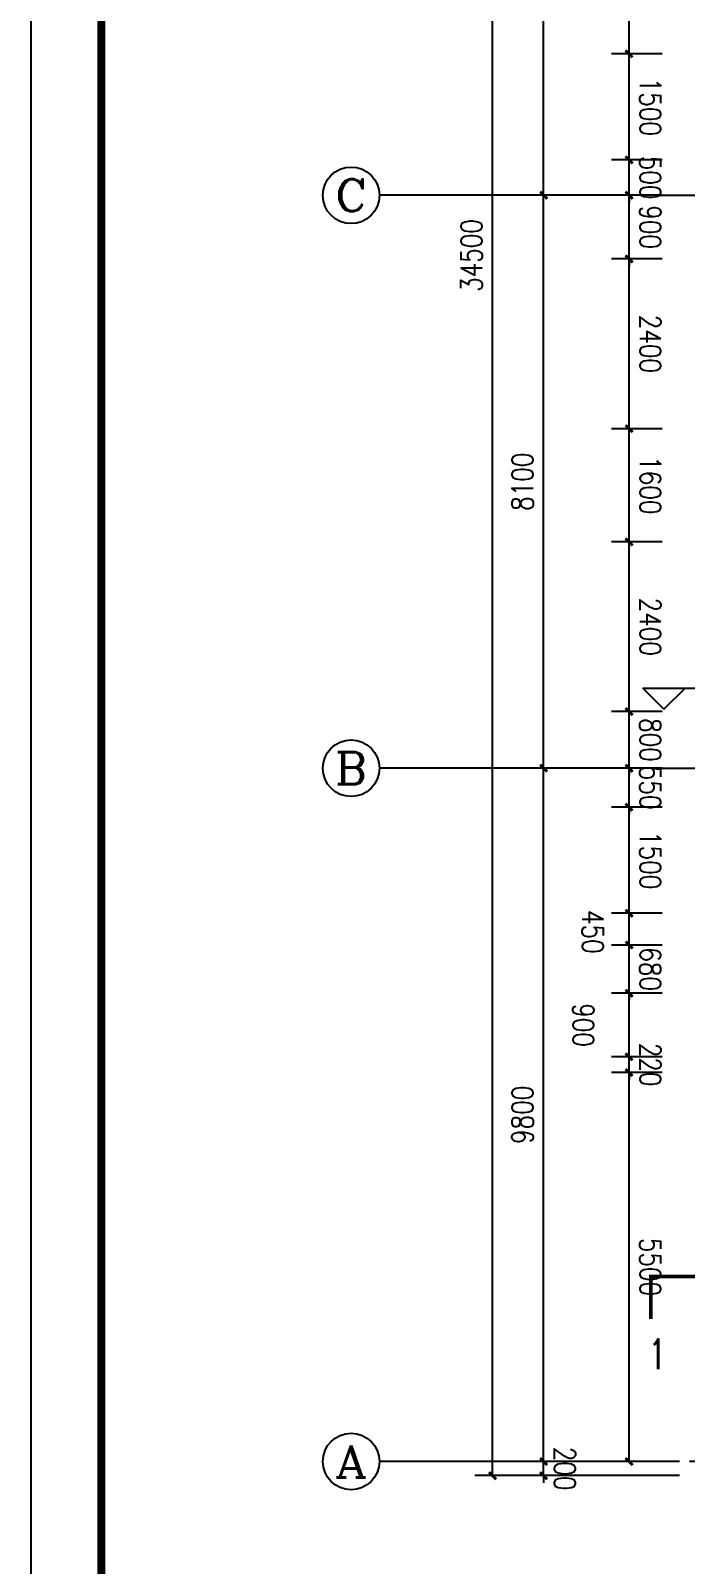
# Model space of a CAD drawing. Header units: millimetres. Extents: x 591771 to 1936534, y -622016 to 355666.
# Drawn here: x 595260 to 604515, y 242428 to 264110 of the extents above; entities that cross this region are included whole.
import ezdxf
from ezdxf.enums import TextEntityAlignment as Align

# ---------------------------------------------------------------- set-up
doc = ezdxf.new("R2010")
doc.units = ezdxf.units.MM
doc.header["$LTSCALE"] = 80
doc.linetypes.add('DOTE', pattern=[2.42, 2, -0.2, 0.02, -0.2])
for name, color, linetype in [('\\M+5BDA8-\\M+5B1EA\\M+5B8DF', 3, 'Continuous'), ('\\M+5BDA8-\\M+5B3DF\\M+5B4E7', 3, 'Continuous'), ('\\M+5BDA8-\\M+5C6CA\\M+5C7D0', 3, 'Continuous'), ('\\M+5BDA8-\\M+5D6E1', 17, 'DOTE'), ('\\M+5BDA8-\\M+5D6E1-\\M+5B1EA\\M+5D7A2', 3, 'Continuous'), ('\\M+5CDBC\\M+5BFF2', 252, 'Continuous'), ('AXIS_TEXT', 7, 'Continuous'), ('PUB_TEXT', 7, 'Continuous')]:
    doc.layers.add(name, color=color, linetype=linetype)
doc.styles.add('A-AXIS-LABEL', font='COMPLEX', dxfattribs={"bigfont": 'GBCBIG'})
doc.styles.add('A-STANDARD', font='SIMPLEX', dxfattribs={"bigfont": 'GBCBIG'})
doc.styles.add('COMPLEX', font='COMPLEX')
doc.styles.add('DIM_FONT', font='SIMPLEX.shx', dxfattribs={"width": 0.8})
doc.dimstyles.new('DIMN', dxfattribs={"dimtxt": 300, "dimasz": 100, "dimexe": 250, "dimexo": 300, "dimgap": 150, "dimtad": 1, "dimdec": 0, "dimzin": 0, "dimdsep": 46, "dimtxsty": 'DIM_FONT', "dimblk": 'ARCHTICK', "dimcen": 0.09, "dimclrt": 7, "dimazin": 2, "dimtfac": 1, "dimtdec": 0, "dimtix": 1, "dimtmove": 2, "dimatfit": 3, "dimldrblk": 'ARCHTICK', "dimfxl": 0, "dimtolj": 1, "dimtzin": 0, "dimarcsym": 0})

# ---------------------------------------------------------------- blocks, each defined once
blk = doc.blocks.new('_ArchTick')
at = {"color": 0, "linetype": 'ByBlock', "const_width": 0.4}
blk.add_lwpolyline([(-0.5, -0.5), (0.5, 0.5)], dxfattribs=at)
blk = doc.blocks.new('*D417')
at = {"layer": '\\M+5BDA8-\\M+5B3DF\\M+5B4E7', "color": 0, "lineweight": -2, "transparency": 16777216}
for p, q in [((604190, 249382), (603470, 249382)), ((603720, 243882), (603720, 249382)), ((604190, 243882), (603470, 243882))]:
    blk.add_line(p, q, dxfattribs=at)
at = {"layer": 'Defpoints', "color": 0, "transparency": 16777216}
for p in [(603720, 249382), (604490, 249382), (604490, 243882)]:
    blk.add_point(p, dxfattribs=at)
at = {"layer": '\\M+5BDA8-\\M+5B3DF\\M+5B4E7', "color": 0, "lineweight": -2, "transparency": 16777216, "xscale": 100, "yscale": 100, "zscale": 100}
for p, rotation in [((603720, 249382), 90.0000791878753), ((603720, 243882), 270.0000791878753)]:
    blk.add_blockref('_ArchTick', p, dxfattribs=dict(at, rotation=rotation))
at = {"layer": '\\M+5BDA8-\\M+5B3DF\\M+5B4E7', "color": 7, "transparency": 16777216, "insert": (604020, 246632), "char_height": 300, "attachment_point": 5, "rotation": 270.0001, "style": 'DIM_FONT'}
blk.add_mtext('\\A1;5500', dxfattribs=at)
blk = doc.blocks.new('*D418')
at = {"layer": '\\M+5BDA8-\\M+5B3DF\\M+5B4E7', "color": 0, "lineweight": -2, "transparency": 16777216}
for p, q in [((604190, 249603), (603470, 249603)), ((603720, 249603), (603720, 249703)), ((603720, 249382), (603720, 249603)), ((604190, 249382), (603470, 249382)), ((603720, 249382), (603720, 249282))]:
    blk.add_line(p, q, dxfattribs=at)
at = {"layer": 'Defpoints', "color": 0, "transparency": 16777216}
for p in [(603720, 249603), (604490, 249603), (604490, 249382)]:
    blk.add_point(p, dxfattribs=at)
at = {"layer": '\\M+5BDA8-\\M+5B3DF\\M+5B4E7', "color": 0, "lineweight": -2, "transparency": 16777216, "xscale": 100, "yscale": 100, "zscale": 100}
for p, rotation in [((603720, 249603), 270.0000791878802), ((603720, 249382), 90.00007918788016)]:
    blk.add_blockref('_ArchTick', p, dxfattribs=dict(at, rotation=rotation))
at = {"layer": '\\M+5BDA8-\\M+5B3DF\\M+5B4E7', "color": 7, "transparency": 16777216, "insert": (604020, 249493), "char_height": 300, "attachment_point": 5, "rotation": 270.0001, "style": 'DIM_FONT'}
blk.add_mtext('\\A1;220', dxfattribs=at)
blk = doc.blocks.new('*D419')
at = {"layer": '\\M+5BDA8-\\M+5B3DF\\M+5B4E7', "color": 0, "lineweight": -2, "transparency": 16777216}
for p, q in [((604190, 250503), (603470, 250503)), ((603720, 249603), (603720, 250503)), ((604190, 249603), (603470, 249603))]:
    blk.add_line(p, q, dxfattribs=at)
at = {"layer": 'Defpoints', "color": 0, "transparency": 16777216}
for p in [(603720, 250503), (604490, 250503), (604490, 249603)]:
    blk.add_point(p, dxfattribs=at)
at = {"layer": '\\M+5BDA8-\\M+5B3DF\\M+5B4E7', "color": 0, "lineweight": -2, "transparency": 16777216, "xscale": 100, "yscale": 100, "zscale": 100}
for p, rotation in [((603720, 250503), 90.00007918787627), ((603720, 249603), 270.0000791878763)]:
    blk.add_blockref('_ArchTick', p, dxfattribs=dict(at, rotation=rotation))
at = {"layer": '\\M+5BDA8-\\M+5B3DF\\M+5B4E7', "color": 7, "transparency": 16777216, "insert": (603073, 250052), "char_height": 300, "attachment_point": 5, "rotation": 270.0001, "style": 'DIM_FONT'}
blk.add_mtext('\\A1;900', dxfattribs=at)
blk = doc.blocks.new('*D420')
at = {"layer": '\\M+5BDA8-\\M+5B3DF\\M+5B4E7', "color": 0, "lineweight": -2, "transparency": 16777216}
for p, q in [((604190, 251183), (603470, 251183)), ((603720, 251183), (603720, 251283)), ((603720, 250503), (603720, 251183)), ((604190, 250503), (603470, 250503)), ((603720, 250503), (603720, 250403))]:
    blk.add_line(p, q, dxfattribs=at)
at = {"layer": 'Defpoints', "color": 0, "transparency": 16777216}
for p in [(603720, 251183), (604490, 251183), (604490, 250503)]:
    blk.add_point(p, dxfattribs=at)
at = {"layer": '\\M+5BDA8-\\M+5B3DF\\M+5B4E7', "color": 0, "lineweight": -2, "transparency": 16777216, "xscale": 100, "yscale": 100, "zscale": 100}
for p, rotation in [((603720, 251183), 270.0000791878756), ((603720, 250503), 90.0000791878756)]:
    blk.add_blockref('_ArchTick', p, dxfattribs=dict(at, rotation=rotation))
at = {"layer": '\\M+5BDA8-\\M+5B3DF\\M+5B4E7', "color": 7, "transparency": 16777216, "insert": (604020, 250843), "char_height": 300, "attachment_point": 5, "rotation": 270.0001, "style": 'DIM_FONT'}
blk.add_mtext('\\A1;680', dxfattribs=at)
blk = doc.blocks.new('*D421')
at = {"layer": '\\M+5BDA8-\\M+5B3DF\\M+5B4E7', "color": 0, "lineweight": -2, "transparency": 16777216}
for p, q in [((604190, 251633), (603470, 251633)), ((603720, 251183), (603720, 251633)), ((604190, 251183), (603470, 251183))]:
    blk.add_line(p, q, dxfattribs=at)
at = {"layer": 'Defpoints', "color": 0, "transparency": 16777216}
for p in [(603720, 251633), (604490, 251633), (604490, 251183)]:
    blk.add_point(p, dxfattribs=at)
at = {"layer": '\\M+5BDA8-\\M+5B3DF\\M+5B4E7', "color": 0, "lineweight": -2, "transparency": 16777216, "xscale": 100, "yscale": 100, "zscale": 100}
for p, rotation in [((603720, 251633), 90.00007918786797), ((603720, 251183), 270.0000791878679)]:
    blk.add_blockref('_ArchTick', p, dxfattribs=dict(at, rotation=rotation))
at = {"layer": '\\M+5BDA8-\\M+5B3DF\\M+5B4E7', "color": 7, "transparency": 16777216, "insert": (603207, 251370), "char_height": 300, "attachment_point": 5, "rotation": 270.0001, "style": 'DIM_FONT'}
blk.add_mtext('\\A1;450', dxfattribs=at)
blk = doc.blocks.new('*D422')
at = {"layer": '\\M+5BDA8-\\M+5B3DF\\M+5B4E7', "color": 0, "lineweight": -2, "transparency": 16777216}
for p, q in [((604190, 253133), (603470, 253133)), ((603720, 251633), (603720, 253133)), ((604190, 251633), (603470, 251633))]:
    blk.add_line(p, q, dxfattribs=at)
at = {"layer": 'Defpoints', "color": 0, "transparency": 16777216}
for p in [(603720, 253133), (604490, 253133), (604490, 251633)]:
    blk.add_point(p, dxfattribs=at)
at = {"layer": '\\M+5BDA8-\\M+5B3DF\\M+5B4E7', "color": 0, "lineweight": -2, "transparency": 16777216, "xscale": 100, "yscale": 100, "zscale": 100}
for p, rotation in [((603720, 253133), 90.00007918787571), ((603720, 251633), 270.0000791878757)]:
    blk.add_blockref('_ArchTick', p, dxfattribs=dict(at, rotation=rotation))
at = {"layer": '\\M+5BDA8-\\M+5B3DF\\M+5B4E7', "color": 7, "transparency": 16777216, "insert": (604020, 252383), "char_height": 300, "attachment_point": 5, "rotation": 270.0001, "style": 'DIM_FONT'}
blk.add_mtext('\\A1;1500', dxfattribs=at)
blk = doc.blocks.new('*D423')
at = {"layer": '\\M+5BDA8-\\M+5B3DF\\M+5B4E7', "color": 0, "lineweight": -2, "transparency": 16777216}
for p, q in [((604190, 253683), (603470, 253683)), ((603720, 253683), (603720, 253783)), ((603720, 253133), (603720, 253683)), ((604190, 253133), (603470, 253133)), ((603720, 253133), (603720, 253033))]:
    blk.add_line(p, q, dxfattribs=at)
at = {"layer": 'Defpoints', "color": 0, "transparency": 16777216}
for p in [(603720, 253683), (604490, 253683), (604490, 253133)]:
    blk.add_point(p, dxfattribs=at)
at = {"layer": '\\M+5BDA8-\\M+5B3DF\\M+5B4E7', "color": 0, "lineweight": -2, "transparency": 16777216, "xscale": 100, "yscale": 100, "zscale": 100}
for p, rotation in [((603720, 253683), 270.00007918788), ((603720, 253133), 90.00007918787998)]:
    blk.add_blockref('_ArchTick', p, dxfattribs=dict(at, rotation=rotation))
at = {"layer": '\\M+5BDA8-\\M+5B3DF\\M+5B4E7', "color": 7, "transparency": 16777216, "insert": (604020, 253408), "char_height": 300, "attachment_point": 5, "rotation": 270.0001, "style": 'DIM_FONT'}
blk.add_mtext('\\A1;550', dxfattribs=at)
blk = doc.blocks.new('*D424')
at = {"layer": '\\M+5BDA8-\\M+5B3DF\\M+5B4E7', "color": 0, "lineweight": -2, "transparency": 16777216}
for p, q in [((603720, 254483), (603720, 254583)), ((604190, 254483), (603470, 254483)), ((603720, 253683), (603720, 254483)), ((604190, 253683), (603470, 253683)), ((603720, 253683), (603720, 253583))]:
    blk.add_line(p, q, dxfattribs=at)
at = {"layer": 'Defpoints', "color": 0, "transparency": 16777216}
for p in [(603720, 254483), (604490, 254483), (604490, 253683)]:
    blk.add_point(p, dxfattribs=at)
at = {"layer": '\\M+5BDA8-\\M+5B3DF\\M+5B4E7', "color": 0, "lineweight": -2, "transparency": 16777216, "xscale": 100, "yscale": 100, "zscale": 100}
for p, rotation in [((603720, 254483), 270.0000791878734), ((603720, 253683), 90.00007918787347)]:
    blk.add_blockref('_ArchTick', p, dxfattribs=dict(at, rotation=rotation))
at = {"layer": '\\M+5BDA8-\\M+5B3DF\\M+5B4E7', "color": 7, "transparency": 16777216, "insert": (604020, 254083), "char_height": 300, "attachment_point": 5, "rotation": 270.0001, "style": 'DIM_FONT'}
blk.add_mtext('\\A1;800', dxfattribs=at)
blk = doc.blocks.new('*D425')
at = {"layer": '\\M+5BDA8-\\M+5B3DF\\M+5B4E7', "color": 0, "lineweight": -2, "transparency": 16777216}
for p, q in [((604190, 256883), (603470, 256883)), ((603720, 254483), (603720, 256883)), ((604190, 254483), (603470, 254483))]:
    blk.add_line(p, q, dxfattribs=at)
at = {"layer": 'Defpoints', "color": 0, "transparency": 16777216}
for p in [(603720, 256883), (604490, 256883), (604490, 254483)]:
    blk.add_point(p, dxfattribs=at)
at = {"layer": '\\M+5BDA8-\\M+5B3DF\\M+5B4E7', "color": 0, "lineweight": -2, "transparency": 16777216, "xscale": 100, "yscale": 100, "zscale": 100}
for p, rotation in [((603720, 256883), 90.00007918787533), ((603720, 254483), 270.0000791878753)]:
    blk.add_blockref('_ArchTick', p, dxfattribs=dict(at, rotation=rotation))
at = {"layer": '\\M+5BDA8-\\M+5B3DF\\M+5B4E7', "color": 7, "transparency": 16777216, "insert": (604020, 255683), "char_height": 300, "attachment_point": 5, "rotation": 270.0001, "style": 'DIM_FONT'}
blk.add_mtext('\\A1;2400', dxfattribs=at)
blk = doc.blocks.new('*D426')
at = {"layer": '\\M+5BDA8-\\M+5B3DF\\M+5B4E7', "color": 0, "lineweight": -2, "transparency": 16777216}
for p, q in [((604190, 258483), (603470, 258483)), ((603720, 256883), (603720, 258483)), ((604190, 256883), (603470, 256883))]:
    blk.add_line(p, q, dxfattribs=at)
at = {"layer": 'Defpoints', "color": 0, "transparency": 16777216}
for p in [(603720, 258483), (604490, 258483), (604490, 256883)]:
    blk.add_point(p, dxfattribs=at)
at = {"layer": '\\M+5BDA8-\\M+5B3DF\\M+5B4E7', "color": 0, "lineweight": -2, "transparency": 16777216, "xscale": 100, "yscale": 100, "zscale": 100}
for p, rotation in [((603720, 258483), 90.00007918787253), ((603720, 256883), 270.0000791878725)]:
    blk.add_blockref('_ArchTick', p, dxfattribs=dict(at, rotation=rotation))
at = {"layer": '\\M+5BDA8-\\M+5B3DF\\M+5B4E7', "color": 7, "transparency": 16777216, "insert": (604020, 257683), "char_height": 300, "attachment_point": 5, "rotation": 270.0001, "style": 'DIM_FONT'}
blk.add_mtext('\\A1;1600', dxfattribs=at)
blk = doc.blocks.new('*D427')
at = {"layer": '\\M+5BDA8-\\M+5B3DF\\M+5B4E7', "color": 0, "lineweight": -2, "transparency": 16777216}
for p, q in [((604190, 260883), (603470, 260883)), ((603720, 258483), (603720, 260883)), ((604190, 258483), (603470, 258483))]:
    blk.add_line(p, q, dxfattribs=at)
at = {"layer": 'Defpoints', "color": 0, "transparency": 16777216}
for p in [(603720, 260883), (604490, 260883), (604490, 258483)]:
    blk.add_point(p, dxfattribs=at)
at = {"layer": '\\M+5BDA8-\\M+5B3DF\\M+5B4E7', "color": 0, "lineweight": -2, "transparency": 16777216, "xscale": 100, "yscale": 100, "zscale": 100}
for p, rotation in [((603720, 260883), 90.00007918787622), ((603720, 258483), 270.0000791878762)]:
    blk.add_blockref('_ArchTick', p, dxfattribs=dict(at, rotation=rotation))
at = {"layer": '\\M+5BDA8-\\M+5B3DF\\M+5B4E7', "color": 7, "transparency": 16777216, "insert": (604020, 259683), "char_height": 300, "attachment_point": 5, "rotation": 270.0001, "style": 'DIM_FONT'}
blk.add_mtext('\\A1;2400', dxfattribs=at)
blk = doc.blocks.new('*D428')
at = {"layer": '\\M+5BDA8-\\M+5B3DF\\M+5B4E7', "color": 0, "lineweight": -2, "transparency": 16777216}
for p, q in [((604190, 261783), (603470, 261783)), ((603720, 261783), (603720, 261883)), ((603720, 260883), (603720, 261783)), ((604190, 260883), (603470, 260883)), ((603720, 260883), (603720, 260783))]:
    blk.add_line(p, q, dxfattribs=at)
at = {"layer": 'Defpoints', "color": 0, "transparency": 16777216}
for p in [(603720, 261783), (604490, 261783), (604490, 260883)]:
    blk.add_point(p, dxfattribs=at)
at = {"layer": '\\M+5BDA8-\\M+5B3DF\\M+5B4E7', "color": 0, "lineweight": -2, "transparency": 16777216, "xscale": 100, "yscale": 100, "zscale": 100}
for p, rotation in [((603720, 261783), 270.0000791878776), ((603720, 260883), 90.00007918787759)]:
    blk.add_blockref('_ArchTick', p, dxfattribs=dict(at, rotation=rotation))
at = {"layer": '\\M+5BDA8-\\M+5B3DF\\M+5B4E7', "color": 7, "transparency": 16777216, "insert": (604020, 261333), "char_height": 300, "attachment_point": 5, "rotation": 270.0001, "style": 'DIM_FONT'}
blk.add_mtext('\\A1;900', dxfattribs=at)
blk = doc.blocks.new('*D429')
at = {"layer": '\\M+5BDA8-\\M+5B3DF\\M+5B4E7', "color": 0, "lineweight": -2, "transparency": 16777216}
for p, q in [((603720, 262283), (603720, 262383)), ((604190, 262283), (603470, 262283)), ((603720, 261783), (603720, 262283)), ((604190, 261783), (603470, 261783)), ((603720, 261783), (603720, 261683))]:
    blk.add_line(p, q, dxfattribs=at)
at = {"layer": 'Defpoints', "color": 0, "transparency": 16777216}
for p in [(603720, 262283), (604490, 262283), (604490, 261783)]:
    blk.add_point(p, dxfattribs=at)
at = {"layer": '\\M+5BDA8-\\M+5B3DF\\M+5B4E7', "color": 0, "lineweight": -2, "transparency": 16777216, "xscale": 100, "yscale": 100, "zscale": 100}
for p, rotation in [((603720, 262283), 270.0000791878742), ((603720, 261783), 90.00007918787418)]:
    blk.add_blockref('_ArchTick', p, dxfattribs=dict(at, rotation=rotation))
at = {"layer": '\\M+5BDA8-\\M+5B3DF\\M+5B4E7', "color": 7, "transparency": 16777216, "insert": (604020, 262033), "char_height": 300, "attachment_point": 5, "rotation": 270.0001, "style": 'DIM_FONT'}
blk.add_mtext('\\A1;500', dxfattribs=at)
blk = doc.blocks.new('*D430')
at = {"layer": '\\M+5BDA8-\\M+5B3DF\\M+5B4E7', "color": 0, "lineweight": -2, "transparency": 16777216}
for p, q in [((604190, 263783), (603470, 263783)), ((603720, 262283), (603720, 263783)), ((604190, 262283), (603470, 262283))]:
    blk.add_line(p, q, dxfattribs=at)
at = {"layer": 'Defpoints', "color": 0, "transparency": 16777216}
for p in [(603720, 263783), (604490, 263783), (604490, 262283)]:
    blk.add_point(p, dxfattribs=at)
at = {"layer": '\\M+5BDA8-\\M+5B3DF\\M+5B4E7', "color": 0, "lineweight": -2, "transparency": 16777216, "xscale": 100, "yscale": 100, "zscale": 100}
for p, rotation in [((603720, 263783), 90.00007918787473), ((603720, 262283), 270.0000791878747)]:
    blk.add_blockref('_ArchTick', p, dxfattribs=dict(at, rotation=rotation))
at = {"layer": '\\M+5BDA8-\\M+5B3DF\\M+5B4E7', "color": 7, "transparency": 16777216, "insert": (604020, 263033), "char_height": 300, "attachment_point": 5, "rotation": 270.0001, "style": 'DIM_FONT'}
blk.add_mtext('\\A1;1500', dxfattribs=at)
blk = doc.blocks.new('*D431')
at = {"layer": '\\M+5BDA8-\\M+5B3DF\\M+5B4E7', "color": 0, "lineweight": -2, "transparency": 16777216}
for p, q in [((604190, 267482), (603470, 267482)), ((603720, 263783), (603720, 267482)), ((604190, 263783), (603470, 263783))]:
    blk.add_line(p, q, dxfattribs=at)
at = {"layer": 'Defpoints', "color": 0, "transparency": 16777216}
for p in [(603720, 267482), (604490, 267482), (604490, 263783)]:
    blk.add_point(p, dxfattribs=at)
at = {"layer": '\\M+5BDA8-\\M+5B3DF\\M+5B4E7', "color": 0, "lineweight": -2, "transparency": 16777216, "xscale": 100, "yscale": 100, "zscale": 100}
for p, rotation in [((603720, 267482), 90.00007918787388), ((603720, 263783), 270.0000791878739)]:
    blk.add_blockref('_ArchTick', p, dxfattribs=dict(at, rotation=rotation))
at = {"layer": '\\M+5BDA8-\\M+5B3DF\\M+5B4E7', "color": 7, "transparency": 16777216, "insert": (604020, 265632), "char_height": 300, "attachment_point": 5, "rotation": 270.0001, "style": 'DIM_FONT'}
blk.add_mtext('\\A1;3700', dxfattribs=at)
blk = doc.blocks.new('*D661')
at = {"layer": '\\M+5BDA8-\\M+5B3DF\\M+5B4E7', "color": 0, "lineweight": -2, "transparency": 16777216}
for p, q in [((603047, 278183), (601541, 278183)), ((601791, 243682), (601791, 278183)), ((603047, 243682), (601541, 243682))]:
    blk.add_line(p, q, dxfattribs=at)
at = {"layer": 'Defpoints', "color": 0, "transparency": 16777216}
for p in [(601791, 278183), (603347, 278183), (603347, 243682)]:
    blk.add_point(p, dxfattribs=at)
at = {"layer": '\\M+5BDA8-\\M+5B3DF\\M+5B4E7', "color": 0, "lineweight": -2, "transparency": 16777216, "xscale": 100, "yscale": 100, "zscale": 100}
for p, rotation in [((601791, 278183), 90), ((601791, 243682), 270)]:
    blk.add_blockref('_ArchTick', p, dxfattribs=dict(at, rotation=rotation))
at = {"layer": '\\M+5BDA8-\\M+5B3DF\\M+5B4E7', "color": 7, "transparency": 16777216, "insert": (601491, 260932), "char_height": 300, "attachment_point": 5, "rotation": 90, "style": 'DIM_FONT'}
blk.add_mtext('\\A1;34500', dxfattribs=at)
blk = doc.blocks.new('*D664')
at = {"layer": '\\M+5BDA8-\\M+5B3DF\\M+5B4E7', "color": 0, "lineweight": -2, "transparency": 16777216}
for p, q in [((602512, 243883), (602512, 243983)), ((604432, 243883), (602262, 243883)), ((602512, 243682), (602512, 243883)), ((604432, 243682), (602262, 243682)), ((602512, 243682), (602512, 243582))]:
    blk.add_line(p, q, dxfattribs=at)
at = {"layer": 'Defpoints', "color": 0, "transparency": 16777216}
for p in [(602512, 243883), (604732, 243883), (604732, 243682)]:
    blk.add_point(p, dxfattribs=at)
at = {"layer": '\\M+5BDA8-\\M+5B3DF\\M+5B4E7', "color": 0, "lineweight": -2, "transparency": 16777216, "xscale": 100, "yscale": 100, "zscale": 100}
for p, rotation in [((602512, 243883), 270.0003571214353), ((602512, 243682), 90.00035712143533)]:
    blk.add_blockref('_ArchTick', p, dxfattribs=dict(at, rotation=rotation))
at = {"layer": '\\M+5BDA8-\\M+5B3DF\\M+5B4E7', "color": 7, "transparency": 16777216, "insert": (602812, 243782), "char_height": 300, "attachment_point": 5, "rotation": 270.0004, "style": 'DIM_FONT'}
blk.add_mtext('\\A1;200', dxfattribs=at)
blk = doc.blocks.new('*D676')
at = {"layer": '\\M+5BDA8-\\M+5B3DF\\M+5B4E7', "color": 0, "lineweight": -2, "transparency": 16777216}
for p, q in [((602512, 253683), (602262, 253683)), ((602512, 243883), (602512, 253683)), ((602512, 243883), (602262, 243883))]:
    blk.add_line(p, q, dxfattribs=at)
at = {"layer": 'Defpoints', "color": 0, "transparency": 16777216}
for p in [(602512, 253683), (602812, 253683), (602812, 243883)]:
    blk.add_point(p, dxfattribs=at)
at = {"layer": '\\M+5BDA8-\\M+5B3DF\\M+5B4E7', "color": 0, "lineweight": -2, "transparency": 16777216, "xscale": 100, "yscale": 100, "zscale": 100}
for p, rotation in [((602512, 253683), 90), ((602512, 243883), 270)]:
    blk.add_blockref('_ArchTick', p, dxfattribs=dict(at, rotation=rotation))
at = {"layer": '\\M+5BDA8-\\M+5B3DF\\M+5B4E7', "color": 7, "transparency": 16777216, "insert": (602212, 248783), "char_height": 300, "attachment_point": 5, "rotation": 90, "style": 'DIM_FONT'}
blk.add_mtext('\\A1;9800', dxfattribs=at)
blk = doc.blocks.new('*D677')
at = {"layer": '\\M+5BDA8-\\M+5B3DF\\M+5B4E7', "color": 0, "lineweight": -2, "transparency": 16777216}
for p, q in [((602512, 261783), (602262, 261783)), ((602512, 253683), (602512, 261783)), ((602512, 253683), (602262, 253683))]:
    blk.add_line(p, q, dxfattribs=at)
at = {"layer": 'Defpoints', "color": 0, "transparency": 16777216}
for p in [(602512, 261783), (602812, 261783), (602812, 253683)]:
    blk.add_point(p, dxfattribs=at)
at = {"layer": '\\M+5BDA8-\\M+5B3DF\\M+5B4E7', "color": 0, "lineweight": -2, "transparency": 16777216, "xscale": 100, "yscale": 100, "zscale": 100}
for p, rotation in [((602512, 261783), 90), ((602512, 253683), 270)]:
    blk.add_blockref('_ArchTick', p, dxfattribs=dict(at, rotation=rotation))
at = {"layer": '\\M+5BDA8-\\M+5B3DF\\M+5B4E7', "color": 7, "transparency": 16777216, "insert": (602212, 257733), "char_height": 300, "attachment_point": 5, "rotation": 90, "style": 'DIM_FONT'}
blk.add_mtext('\\A1;8100', dxfattribs=at)
blk = doc.blocks.new('*D678')
at = {"layer": '\\M+5BDA8-\\M+5B3DF\\M+5B4E7', "color": 0, "lineweight": -2, "transparency": 16777216}
for p, q in [((602512, 270682), (602262, 270682)), ((602512, 261783), (602512, 270682)), ((602512, 261783), (602262, 261783))]:
    blk.add_line(p, q, dxfattribs=at)
at = {"layer": 'Defpoints', "color": 0, "transparency": 16777216}
for p in [(602512, 270682), (602812, 270682), (602812, 261783)]:
    blk.add_point(p, dxfattribs=at)
at = {"layer": '\\M+5BDA8-\\M+5B3DF\\M+5B4E7', "color": 0, "lineweight": -2, "transparency": 16777216, "xscale": 100, "yscale": 100, "zscale": 100}
for p, rotation in [((602512, 270682), 90), ((602512, 261783), 270)]:
    blk.add_blockref('_ArchTick', p, dxfattribs=dict(at, rotation=rotation))
at = {"layer": '\\M+5BDA8-\\M+5B3DF\\M+5B4E7', "color": 7, "transparency": 16777216, "insert": (602212, 266232), "char_height": 300, "attachment_point": 5, "rotation": 90, "style": 'DIM_FONT'}
blk.add_mtext('\\A1;8900', dxfattribs=at)
blk = doc.blocks.new('_AXISO')
blk.add_circle((0, 0), 0.5)
at = {"layer": 'AXIS_TEXT', "style": 'COMPLEX'}
blk.add_attdef('A', text='', height=0.56, dxfattribs=at).set_placement((-0.25, -0.28), (0.25, -0.28), align=Align.FIT)

msp = doc.modelspace()

# ---------------------------------------------------------------- linework, layer by layer
at = {"layer": '\\M+5BDA8-\\M+5B1EA\\M+5B8DF'}
for p, q in [((604212.1, 254516.5), (603912.1, 254816.5)), ((603912.1, 254816.5), (605612.1, 254816.5)), ((604212.1, 254516.5), (604512.1, 254816.5))]:
    msp.add_line(p, q, dxfattribs=at)
at = {"layer": '\\M+5BDA8-\\M+5C6CA\\M+5C7D0', "const_width": 50}
msp.add_lwpolyline([(604026.4, 245898.2), (604026.4, 246498.2), (605026.4, 246498.2)], dxfattribs=at)
at = {"layer": '\\M+5BDA8-\\M+5D6E1', "ltscale": 10}
for p, q in [((604089.6, 261782.5), (662017.9, 261782.5)), ((604089.6, 253682.5), (662017.9, 253682.5)), ((662317.9, 243882.5), (604089.6, 243882.5))]:
    msp.add_line(p, q, dxfattribs=at)
at = {"layer": '\\M+5BDA8-\\M+5D6E1-\\M+5B1EA\\M+5D7A2'}
for p, q in [((604189.6, 261782.5), (600189.6, 261782.5)), ((604189.6, 253682.5), (600189.6, 253682.5)), ((604189.6, 243882.5), (600189.6, 243882.5))]:
    msp.add_line(p, q, dxfattribs=at)
at = {"layer": '\\M+5CDBC\\M+5BFF2', "color": 2}
msp.add_lwpolyline([(595259.9, 231298.7), (679359.9, 231298.7), (679359.9, 290698.7), (595259.9, 290698.7)], close=True, dxfattribs=at)
at = {"layer": '\\M+5CDBC\\M+5BFF2', "color": 2, "const_width": 112.5}
msp.add_lwpolyline([(596260, 232298.7), (678359.9, 232298.7), (678359.9, 289698.7), (596260, 289698.7)], close=True, dxfattribs=at)

# ---------------------------------------------------------------- block references
at = {"layer": '\\M+5BDA8-\\M+5D6E1-\\M+5B1EA\\M+5D7A2'}
ref = msp.add_blockref('_AXISO', (599789.6, 261782.5), dxfattribs=dict(at, xscale=800, yscale=800, zscale=800))
ref.add_attrib('A', 'C', dxfattribs={"layer": 'AXIS_TEXT', "height": 452.5, "style": 'A-AXIS-LABEL', "width": 1.4}).set_placement((599563.3, 261556.2), (600015.9, 261556.2), align=Align.FIT)
ref = msp.add_blockref('_AXISO', (599789.6, 253682.5), dxfattribs=dict(at, xscale=800, yscale=800, zscale=800))
ref.add_attrib('A', 'B', dxfattribs={"layer": 'AXIS_TEXT', "height": 452.5, "style": 'A-AXIS-LABEL', "width": 1.235294}).set_placement((599563.3, 253456.2), (600015.9, 253456.2), align=Align.FIT)
ref = msp.add_blockref('_AXISO', (599789.6, 243882.5), dxfattribs=dict(at, xscale=800, yscale=800, zscale=800))
ref.add_attrib('A', 'A', dxfattribs={"layer": 'AXIS_TEXT', "height": 452.5, "style": 'A-AXIS-LABEL', "width": 1.166667}).set_placement((599563.3, 243656.2), (600015.9, 243656.2), align=Align.FIT)

# ---------------------------------------------------------------- texts
at = {"layer": 'PUB_TEXT', "style": 'A-STANDARD', "width": 0.705882}
msp.add_text('1', height=425, dxfattribs=at).set_placement((603990.7, 245185.7))

# ---------------------------------------------------------------- dimensions: what is measured, and where the dimension line sits
at = {"layer": '\\M+5BDA8-\\M+5B3DF\\M+5B4E7'}
for p1, p2, distance, picture, middle in [((603347.1, 243682.5), (603347.1, 278182.5), 1556.1, '*D661', (601491, 260932.5)), ((602812.3, 261782.5), (602812.3, 270682.4), 300, '*D678', (602212.3, 266232.5)), ((604489.6, 263782.5), (604489.6, 267482.4), 770, '*D431', (604019.6, 265632.5)), ((604489.6, 262282.5), (604489.6, 263782.5), 770, '*D430', (604019.6, 263032.5)), ((604489.6, 261782.5), (604489.6, 262282.5), 770, '*D429', (604019.6, 262032.5)), ((602812.3, 253682.5), (602812.3, 261782.5), 300, '*D677', (602212.3, 257732.5)), ((604489.6, 260882.5), (604489.6, 261782.5), 770, '*D428', (604019.6, 261332.5)), ((604489.6, 258482.5), (604489.6, 260882.5), 770, '*D427', (604019.6, 259682.5)), ((604489.6, 256882.5), (604489.6, 258482.5), 770, '*D426', (604019.6, 257682.5)), ((604489.6, 254482.5), (604489.6, 256882.5), 770, '*D425', (604019.6, 255682.5)), ((604489.6, 253682.5), (604489.6, 254482.5), 770, '*D424', (604019.6, 254082.5)), ((602812.3, 243882.5), (602812.3, 253682.5), 300, '*D676', (602212.3, 248782.5)), ((604489.6, 253132.5), (604489.6, 253682.5), 770, '*D423', (604019.6, 253407.5)), ((604489.6, 251632.5), (604489.6, 253132.5), 770, '*D422', (604019.6, 252382.5)), ((604489.6, 243882.5), (604489.6, 249382.5), 770, '*D417', (604019.6, 246632.5)), ((604731.9, 243682.5), (604731.9, 243882.5), 2219.6, '*D664', (602812.3, 243782.5))]:
    dim = msp.add_aligned_dim(p1=p1, p2=p2, distance=distance, dimstyle='DIMN', dxfattribs=at)
    dim.commit()
    dim.dimension.update_dxf_attribs({"geometry": picture, "text_midpoint": middle})
for base, p1, p2, picture, middle in [((603719.6, 251632.5), (604489.6, 251182.5), (604489.6, 251632.5), '*D421', (603206.8, 251369.6)), ((603719.6, 250503.4), (604489.6, 249603.4), (604489.6, 250503.4), '*D419', (603072.5, 250052.2))]:
    dim = msp.add_linear_dim(base=base, p1=p1, p2=p2, angle=90.00008, dimstyle='DIMN', dxfattribs=at)
    dim.commit()
    dim.dimension.update_dxf_attribs({"geometry": picture, "text_midpoint": middle, "dimtype": 129})
for p1, p2, text, picture, middle in [((604489.6, 250503.4), (604489.6, 251182.5), '680', '*D420', (604019.6, 250843)), ((604489.6, 249382.5), (604489.6, 249603.4), '220', '*D418', (604019.6, 249493))]:
    dim = msp.add_aligned_dim(p1=p1, p2=p2, distance=770, text=text, dimstyle='DIMN', dxfattribs=at)
    dim.commit()
    dim.dimension.update_dxf_attribs({"geometry": picture, "text_midpoint": middle})

doc.saveas('drawing.dxf')
